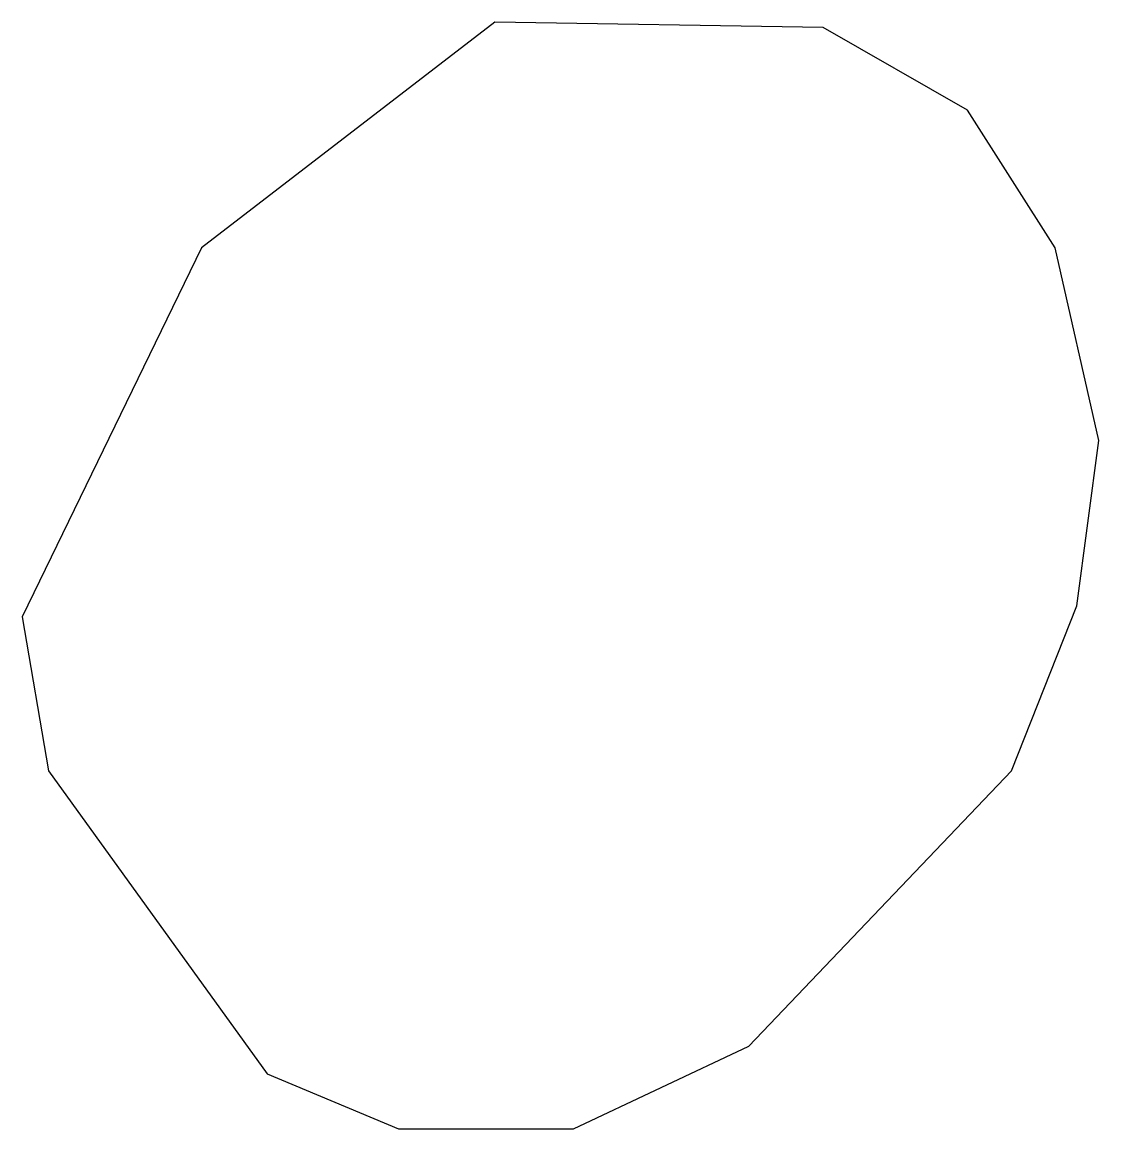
# Model space of a CAD drawing. Header units: millimetres. Extents: x -19.9 to 19.9, y -20.8 to 20.
import ezdxf

# ---------------------------------------------------------------- set-up
doc = ezdxf.new("R2010")
doc.units = ezdxf.units.MM

msp = doc.modelspace()

# ---------------------------------------------------------------- linework, layer by layer
at = {"layer": 'GEOMETRY'}
msp.add_lwpolyline([(-18.890625, -7.612014), (-10.817708, -18.776301), (-5.973958, -20.806171), (0.484375, -20.806171), (6.942708, -17.761366), (16.630208, -7.612014), (19.052083, -1.522403), (19.859375, 4.567208), (18.244792, 11.671755), (15.015625, 16.746431), (9.6875, 19.791236), (-2.421875, 19.994223), (-13.239583, 11.671755), (-19.859375, -1.928377), (-18.890625, -7.612014)], close=True, dxfattribs=at)

doc.saveas('drawing.dxf')
